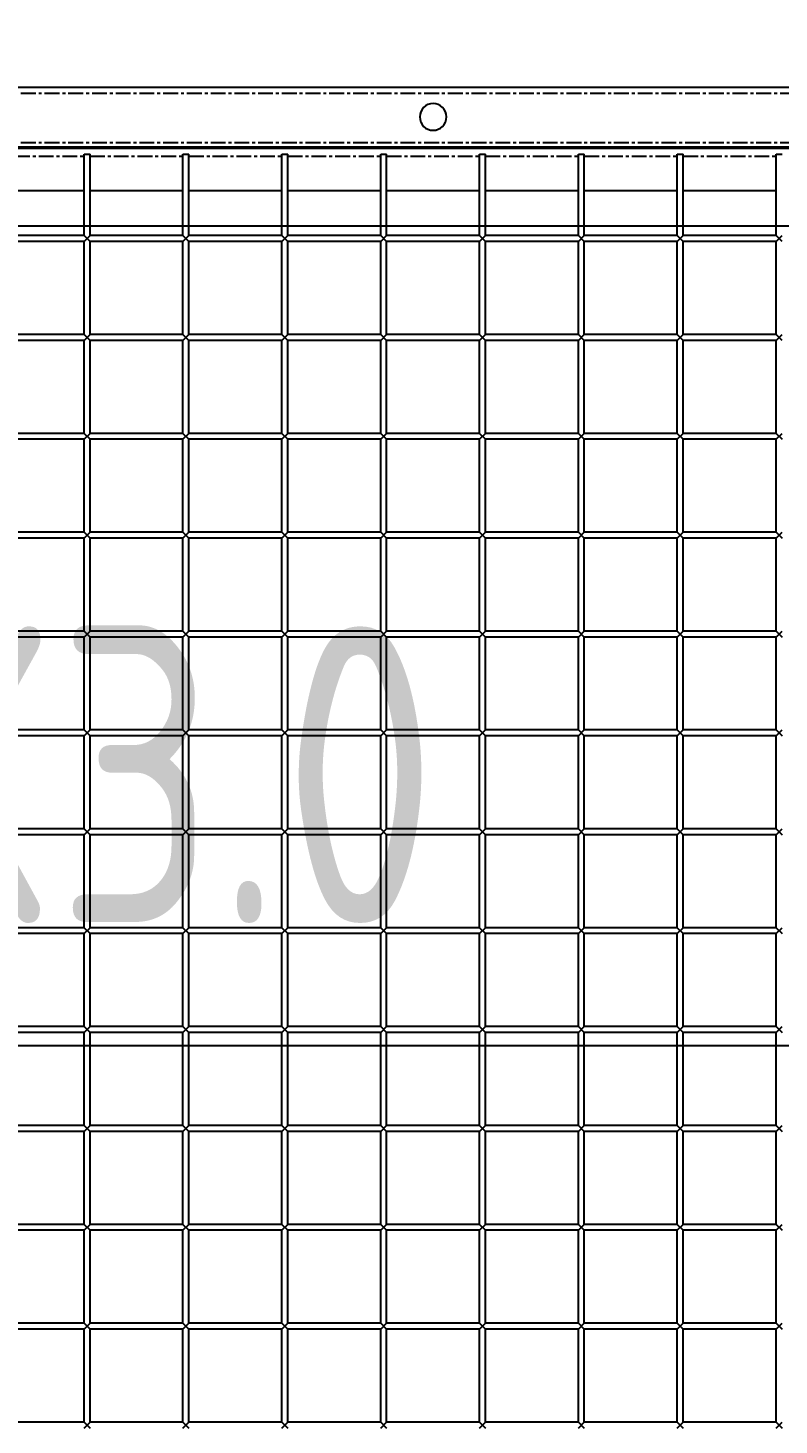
# Model space of a CAD drawing. Header units: millimetres. Extents: x -198529 to 244266, y -64 to 158464.
# Drawn here: x -171635 to -171256, y 120891 to 121597 of the extents above; entities that cross this region are included whole.
import ezdxf

# ---------------------------------------------------------------- set-up
doc = ezdxf.new("R2010")
doc.units = ezdxf.units.MM
doc.linetypes.add('CENTER', pattern=[12, 7.5, -1.5, 1.5, -1.5])
for name, color, linetype in [('0-DCC', 30, 'Continuous'), ('0-DCC-STRUC', 180, 'Continuous'), ('0-DCC-STRUC-T', 4, 'Continuous')]:
    doc.layers.add(name, color=color, linetype=linetype)
doc.styles.add('EDRI-COM', font='tssdeng.shx', dxfattribs={"width": 0.8, "bigfont": 'hztxt.shx'})

# ---------------------------------------------------------------- blocks, each defined once
blk = doc.blocks.new('DCC2850x2300(右)')
at = {"color": 0, "linetype": 'Continuous'}
for p, q in [((53808.5, -72178.48), (51160, -72178.48)), ((51160, -72209.38), (53807, -72209.38)), ((52286.5, -72212.38), (52283.5, -72212.38)), ((52286.5, -72253.48), (52286.5, -72212.38)), ((52333.5, -72253.48), (52333.5, -72212.38)), ((52336.5, -72212.38), (52333.5, -72212.38)), ((52336.5, -72253.48), (52336.5, -72212.38)), ((52383.5, -72253.48), (52383.5, -72212.38)), ((52386.5, -72212.38), (52383.5, -72212.38)), ((52386.5, -72253.48), (52386.5, -72212.38)), ((52433.5, -72253.48), (52433.5, -72212.38)), ((52436.5, -72212.38), (52433.5, -72212.38)), ((52436.5, -72253.48), (52436.5, -72212.38)), ((52483.5, -72253.48), (52483.5, -72212.38)), ((52486.5, -72212.38), (52483.5, -72212.38)), ((52486.5, -72253.48), (52486.5, -72212.38)), ((52533.5, -72253.48), (52533.5, -72212.38)), ((52536.5, -72212.38), (52533.5, -72212.38)), ((52536.5, -72253.48), (52536.5, -72212.38)), ((52583.5, -72253.48), (52583.5, -72212.38)), ((52586.5, -72212.38), (52583.5, -72212.38)), ((52586.5, -72253.48), (52586.5, -72212.38)), ((52633.5, -72253.48), (52633.5, -72212.38)), ((52636.5, -72212.38), (52633.5, -72212.38)), ((52636.5, -72253.48), (52636.5, -72212.38)), ((52286.5, -72230.88), (52333.5, -72230.88)), ((52336.5, -72230.88), (52383.5, -72230.88)), ((52386.5, -72230.88), (52433.5, -72230.88)), ((52436.5, -72230.88), (52483.5, -72230.88)), ((52486.5, -72230.88), (52533.5, -72230.88)), ((52536.5, -72230.88), (52583.5, -72230.88)), ((52586.5, -72230.88), (52633.5, -72230.88)), ((52636.5, -72230.88), (52683.5, -72230.88)), ((52286.5, -72256.48), (52283.5, -72253.48)), ((52283.5, -72256.48), (52286.5, -72253.48)), ((52286.5, -72253.48), (52333.5, -72253.48)), ((52336.5, -72256.48), (52333.5, -72253.48)), ((52333.5, -72256.48), (52336.5, -72253.48)), ((52336.5, -72253.48), (52383.5, -72253.48)), ((52386.5, -72256.48), (52383.5, -72253.48)), ((52383.5, -72256.48), (52386.5, -72253.48)), ((52386.5, -72253.48), (52433.5, -72253.48)), ((52436.5, -72256.48), (52433.5, -72253.48)), ((52433.5, -72256.48), (52436.5, -72253.48)), ((52436.5, -72253.48), (52483.5, -72253.48)), ((52486.5, -72256.48), (52483.5, -72253.48)), ((52483.5, -72256.48), (52486.5, -72253.48)), ((52486.5, -72253.48), (52533.5, -72253.48)), ((52536.5, -72256.48), (52533.5, -72253.48)), ((52533.5, -72256.48), (52536.5, -72253.48)), ((52536.5, -72253.48), (52583.5, -72253.48)), ((52586.5, -72256.48), (52583.5, -72253.48)), ((52583.5, -72256.48), (52586.5, -72253.48)), ((52586.5, -72253.48), (52633.5, -72253.48)), ((52636.5, -72256.48), (52633.5, -72253.48)), ((52633.5, -72256.48), (52636.5, -72253.48)), ((52636.5, -72253.48), (52683.5, -72253.48)), ((52286.5, -72303.48), (52286.5, -72256.48)), ((52286.5, -72256.48), (52333.5, -72256.48)), ((52333.5, -72303.48), (52333.5, -72256.48)), ((52336.5, -72303.48), (52336.5, -72256.48)), ((52336.5, -72256.48), (52383.5, -72256.48)), ((52383.5, -72303.48), (52383.5, -72256.48)), ((52386.5, -72303.48), (52386.5, -72256.48)), ((52386.5, -72256.48), (52433.5, -72256.48)), ((52433.5, -72303.48), (52433.5, -72256.48)), ((52436.5, -72303.48), (52436.5, -72256.48)), ((52436.5, -72256.48), (52483.5, -72256.48)), ((52483.5, -72303.48), (52483.5, -72256.48)), ((52486.5, -72303.48), (52486.5, -72256.48)), ((52486.5, -72256.48), (52533.5, -72256.48)), ((52533.5, -72303.48), (52533.5, -72256.48)), ((52536.5, -72303.48), (52536.5, -72256.48)), ((52536.5, -72256.48), (52583.5, -72256.48)), ((52583.5, -72303.48), (52583.5, -72256.48)), ((52586.5, -72303.48), (52586.5, -72256.48)), ((52586.5, -72256.48), (52633.5, -72256.48)), ((52633.5, -72303.48), (52633.5, -72256.48)), ((52636.5, -72303.48), (52636.5, -72256.48)), ((52636.5, -72256.48), (52683.5, -72256.48)), ((52286.5, -72306.48), (52283.5, -72303.48)), ((52283.5, -72306.48), (52286.5, -72303.48)), ((52286.5, -72303.48), (52333.5, -72303.48)), ((52286.5, -72353.48), (52286.5, -72306.48)), ((52286.5, -72306.48), (52333.5, -72306.48)), ((52336.5, -72306.48), (52333.5, -72303.48)), ((52333.5, -72306.48), (52336.5, -72303.48)), ((52333.5, -72353.48), (52333.5, -72306.48)), ((52336.5, -72303.48), (52383.5, -72303.48)), ((52336.5, -72353.48), (52336.5, -72306.48)), ((52336.5, -72306.48), (52383.5, -72306.48)), ((52386.5, -72306.48), (52383.5, -72303.48)), ((52383.5, -72306.48), (52386.5, -72303.48)), ((52383.5, -72353.48), (52383.5, -72306.48)), ((52386.5, -72303.48), (52433.5, -72303.48)), ((52386.5, -72353.48), (52386.5, -72306.48)), ((52386.5, -72306.48), (52433.5, -72306.48)), ((52436.5, -72306.48), (52433.5, -72303.48)), ((52433.5, -72306.48), (52436.5, -72303.48)), ((52433.5, -72353.48), (52433.5, -72306.48)), ((52436.5, -72303.48), (52483.5, -72303.48)), ((52436.5, -72353.48), (52436.5, -72306.48)), ((52436.5, -72306.48), (52483.5, -72306.48)), ((52486.5, -72306.48), (52483.5, -72303.48)), ((52483.5, -72306.48), (52486.5, -72303.48)), ((52483.5, -72353.48), (52483.5, -72306.48)), ((52486.5, -72303.48), (52533.5, -72303.48)), ((52486.5, -72353.48), (52486.5, -72306.48)), ((52486.5, -72306.48), (52533.5, -72306.48)), ((52536.5, -72306.48), (52533.5, -72303.48)), ((52533.5, -72306.48), (52536.5, -72303.48)), ((52533.5, -72353.48), (52533.5, -72306.48)), ((52536.5, -72303.48), (52583.5, -72303.48)), ((52536.5, -72353.48), (52536.5, -72306.48)), ((52536.5, -72306.48), (52583.5, -72306.48)), ((52586.5, -72306.48), (52583.5, -72303.48)), ((52583.5, -72306.48), (52586.5, -72303.48)), ((52583.5, -72353.48), (52583.5, -72306.48)), ((52586.5, -72303.48), (52633.5, -72303.48)), ((52586.5, -72353.48), (52586.5, -72306.48)), ((52586.5, -72306.48), (52633.5, -72306.48)), ((52636.5, -72306.48), (52633.5, -72303.48)), ((52633.5, -72306.48), (52636.5, -72303.48)), ((52633.5, -72353.48), (52633.5, -72306.48)), ((52636.5, -72303.48), (52683.5, -72303.48)), ((52636.5, -72353.48), (52636.5, -72306.48)), ((52636.5, -72306.48), (52683.5, -72306.48)), ((52286.5, -72356.48), (52283.5, -72353.48)), ((52286.5, -72353.48), (52283.5, -72356.48)), ((52286.5, -72353.48), (52333.5, -72353.48)), ((52286.5, -72403.48), (52286.5, -72356.48)), ((52286.5, -72356.48), (52333.5, -72356.48)), ((52336.5, -72356.48), (52333.5, -72353.48)), ((52333.5, -72356.48), (52336.5, -72353.48)), ((52333.5, -72403.48), (52333.5, -72356.48)), ((52336.5, -72353.48), (52383.5, -72353.48)), ((52336.5, -72403.48), (52336.5, -72356.48)), ((52336.5, -72356.48), (52383.5, -72356.48)), ((52386.5, -72356.48), (52383.5, -72353.48)), ((52383.5, -72356.48), (52386.5, -72353.48)), ((52383.5, -72403.48), (52383.5, -72356.48)), ((52386.5, -72353.48), (52433.5, -72353.48)), ((52386.5, -72403.48), (52386.5, -72356.48)), ((52386.5, -72356.48), (52433.5, -72356.48)), ((52436.5, -72356.48), (52433.5, -72353.48)), ((52433.5, -72356.48), (52436.5, -72353.48)), ((52433.5, -72403.48), (52433.5, -72356.48)), ((52436.5, -72353.48), (52483.5, -72353.48)), ((52436.5, -72403.48), (52436.5, -72356.48)), ((52436.5, -72356.48), (52483.5, -72356.48)), ((52486.5, -72356.48), (52483.5, -72353.48)), ((52483.5, -72356.48), (52486.5, -72353.48)), ((52483.5, -72403.48), (52483.5, -72356.48)), ((52486.5, -72353.48), (52533.5, -72353.48)), ((52486.5, -72403.48), (52486.5, -72356.48)), ((52486.5, -72356.48), (52533.5, -72356.48)), ((52536.5, -72356.48), (52533.5, -72353.48)), ((52533.5, -72356.48), (52536.5, -72353.48)), ((52533.5, -72403.48), (52533.5, -72356.48)), ((52536.5, -72353.48), (52583.5, -72353.48)), ((52536.5, -72403.48), (52536.5, -72356.48)), ((52536.5, -72356.48), (52583.5, -72356.48)), ((52586.5, -72356.48), (52583.5, -72353.48)), ((52583.5, -72356.48), (52586.5, -72353.48)), ((52583.5, -72403.48), (52583.5, -72356.48)), ((52586.5, -72353.48), (52633.5, -72353.48)), ((52586.5, -72403.48), (52586.5, -72356.48)), ((52586.5, -72356.48), (52633.5, -72356.48)), ((52636.5, -72356.48), (52633.5, -72353.48)), ((52633.5, -72356.48), (52636.5, -72353.48)), ((52633.5, -72403.48), (52633.5, -72356.48)), ((52636.5, -72353.48), (52683.5, -72353.48)), ((52636.5, -72403.48), (52636.5, -72356.48)), ((52636.5, -72356.48), (52683.5, -72356.48)), ((52286.5, -72406.48), (52283.5, -72403.48)), ((52286.5, -72403.48), (52283.5, -72406.48)), ((52286.5, -72403.48), (52333.5, -72403.48)), ((52286.5, -72453.48), (52286.5, -72406.48)), ((52286.5, -72406.48), (52333.5, -72406.48)), ((52336.5, -72406.48), (52333.5, -72403.48)), ((52336.5, -72403.48), (52333.5, -72406.48)), ((52333.5, -72453.48), (52333.5, -72406.48)), ((52336.5, -72403.48), (52383.5, -72403.48)), ((52336.5, -72453.48), (52336.5, -72406.48)), ((52336.5, -72406.48), (52383.5, -72406.48)), ((52386.5, -72406.48), (52383.5, -72403.48)), ((52383.5, -72406.48), (52386.5, -72403.48)), ((52383.5, -72453.48), (52383.5, -72406.48)), ((52386.5, -72403.48), (52433.5, -72403.48)), ((52386.5, -72453.48), (52386.5, -72406.48)), ((52386.5, -72406.48), (52433.5, -72406.48)), ((52436.5, -72406.48), (52433.5, -72403.48)), ((52433.5, -72406.48), (52436.5, -72403.48)), ((52433.5, -72453.48), (52433.5, -72406.48)), ((52436.5, -72403.48), (52483.5, -72403.48)), ((52436.5, -72453.48), (52436.5, -72406.48)), ((52436.5, -72406.48), (52483.5, -72406.48)), ((52486.5, -72406.48), (52483.5, -72403.48)), ((52483.5, -72406.48), (52486.5, -72403.48)), ((52483.5, -72453.48), (52483.5, -72406.48)), ((52486.5, -72403.48), (52533.5, -72403.48)), ((52486.5, -72453.48), (52486.5, -72406.48)), ((52486.5, -72406.48), (52533.5, -72406.48)), ((52536.5, -72406.48), (52533.5, -72403.48)), ((52533.5, -72406.48), (52536.5, -72403.48)), ((52533.5, -72453.48), (52533.5, -72406.48)), ((52536.5, -72403.48), (52583.5, -72403.48)), ((52536.5, -72453.48), (52536.5, -72406.48)), ((52536.5, -72406.48), (52583.5, -72406.48)), ((52586.5, -72406.48), (52583.5, -72403.48)), ((52583.5, -72406.48), (52586.5, -72403.48)), ((52583.5, -72453.48), (52583.5, -72406.48)), ((52586.5, -72403.48), (52633.5, -72403.48)), ((52586.5, -72453.48), (52586.5, -72406.48)), ((52586.5, -72406.48), (52633.5, -72406.48)), ((52636.5, -72406.48), (52633.5, -72403.48)), ((52633.5, -72406.48), (52636.5, -72403.48)), ((52633.5, -72453.48), (52633.5, -72406.48)), ((52636.5, -72403.48), (52683.5, -72403.48)), ((52636.5, -72453.48), (52636.5, -72406.48)), ((52636.5, -72406.48), (52683.5, -72406.48)), ((52286.5, -72456.48), (52283.5, -72453.48)), ((52286.5, -72453.48), (52283.5, -72456.48)), ((52286.5, -72453.48), (52333.5, -72453.48)), ((52286.5, -72503.48), (52286.5, -72456.48)), ((52286.5, -72456.48), (52333.5, -72456.48)), ((52336.5, -72456.48), (52333.5, -72453.48)), ((52336.5, -72453.48), (52333.5, -72456.48)), ((52333.5, -72503.48), (52333.5, -72456.48)), ((52336.5, -72453.48), (52383.5, -72453.48)), ((52336.5, -72503.48), (52336.5, -72456.48)), ((52336.5, -72456.48), (52383.5, -72456.48)), ((52386.5, -72456.48), (52383.5, -72453.48)), ((52386.5, -72453.48), (52383.5, -72456.48)), ((52383.5, -72503.48), (52383.5, -72456.48)), ((52386.5, -72453.48), (52433.5, -72453.48)), ((52386.5, -72503.48), (52386.5, -72456.48)), ((52386.5, -72456.48), (52433.5, -72456.48)), ((52436.5, -72456.48), (52433.5, -72453.48)), ((52433.5, -72456.48), (52436.5, -72453.48)), ((52433.5, -72503.48), (52433.5, -72456.48)), ((52436.5, -72453.48), (52483.5, -72453.48)), ((52436.5, -72503.48), (52436.5, -72456.48)), ((52436.5, -72456.48), (52483.5, -72456.48)), ((52486.5, -72456.48), (52483.5, -72453.48)), ((52483.5, -72456.48), (52486.5, -72453.48)), ((52483.5, -72503.48), (52483.5, -72456.48)), ((52486.5, -72453.48), (52533.5, -72453.48)), ((52486.5, -72503.48), (52486.5, -72456.48)), ((52486.5, -72456.48), (52533.5, -72456.48)), ((52536.5, -72456.48), (52533.5, -72453.48)), ((52533.5, -72456.48), (52536.5, -72453.48)), ((52533.5, -72503.48), (52533.5, -72456.48)), ((52536.5, -72453.48), (52583.5, -72453.48)), ((52536.5, -72503.48), (52536.5, -72456.48)), ((52536.5, -72456.48), (52583.5, -72456.48)), ((52586.5, -72456.48), (52583.5, -72453.48)), ((52583.5, -72456.48), (52586.5, -72453.48)), ((52583.5, -72503.48), (52583.5, -72456.48)), ((52586.5, -72453.48), (52633.5, -72453.48)), ((52586.5, -72503.48), (52586.5, -72456.48)), ((52586.5, -72456.48), (52633.5, -72456.48)), ((52636.5, -72456.48), (52633.5, -72453.48)), ((52633.5, -72456.48), (52636.5, -72453.48)), ((52633.5, -72503.48), (52633.5, -72456.48)), ((52636.5, -72453.48), (52683.5, -72453.48)), ((52636.5, -72503.48), (52636.5, -72456.48)), ((52636.5, -72456.48), (52683.5, -72456.48)), ((52286.5, -72506.48), (52283.5, -72503.48)), ((52286.5, -72503.48), (52283.5, -72506.48)), ((52286.5, -72503.48), (52333.5, -72503.48)), ((52286.5, -72553.48), (52286.5, -72506.48)), ((52286.5, -72506.48), (52333.5, -72506.48)), ((52336.5, -72506.48), (52333.5, -72503.48)), ((52336.5, -72503.48), (52333.5, -72506.48)), ((52333.5, -72553.48), (52333.5, -72506.48)), ((52336.5, -72503.48), (52383.5, -72503.48)), ((52336.5, -72553.48), (52336.5, -72506.48)), ((52336.5, -72506.48), (52383.5, -72506.48)), ((52386.5, -72506.48), (52383.5, -72503.48)), ((52386.5, -72503.48), (52383.5, -72506.48)), ((52383.5, -72553.48), (52383.5, -72506.48)), ((52386.5, -72503.48), (52433.5, -72503.48)), ((52386.5, -72553.48), (52386.5, -72506.48)), ((52386.5, -72506.48), (52433.5, -72506.48)), ((52436.5, -72506.48), (52433.5, -72503.48)), ((52436.5, -72503.48), (52433.5, -72506.48)), ((52433.5, -72553.48), (52433.5, -72506.48)), ((52436.5, -72503.48), (52483.5, -72503.48)), ((52436.5, -72553.48), (52436.5, -72506.48)), ((52436.5, -72506.48), (52483.5, -72506.48)), ((52486.5, -72506.48), (52483.5, -72503.48)), ((52483.5, -72506.48), (52486.5, -72503.48)), ((52483.5, -72553.48), (52483.5, -72506.48)), ((52486.5, -72503.48), (52533.5, -72503.48)), ((52486.5, -72553.48), (52486.5, -72506.48)), ((52486.5, -72506.48), (52533.5, -72506.48)), ((52536.5, -72506.48), (52533.5, -72503.48)), ((52533.5, -72506.48), (52536.5, -72503.48)), ((52533.5, -72553.48), (52533.5, -72506.48)), ((52536.5, -72503.48), (52583.5, -72503.48)), ((52536.5, -72553.48), (52536.5, -72506.48)), ((52536.5, -72506.48), (52583.5, -72506.48)), ((52586.5, -72506.48), (52583.5, -72503.48)), ((52583.5, -72506.48), (52586.5, -72503.48)), ((52583.5, -72553.48), (52583.5, -72506.48)), ((52586.5, -72503.48), (52633.5, -72503.48)), ((52586.5, -72553.48), (52586.5, -72506.48)), ((52586.5, -72506.48), (52633.5, -72506.48)), ((52636.5, -72506.48), (52633.5, -72503.48)), ((52633.5, -72506.48), (52636.5, -72503.48)), ((52633.5, -72553.48), (52633.5, -72506.48)), ((52636.5, -72503.48), (52683.5, -72503.48)), ((52636.5, -72553.48), (52636.5, -72506.48)), ((52636.5, -72506.48), (52683.5, -72506.48)), ((52286.5, -72556.48), (52283.5, -72553.48)), ((52286.5, -72553.48), (52283.5, -72556.48)), ((52286.5, -72553.48), (52333.5, -72553.48)), ((52286.5, -72603.48), (52286.5, -72556.48)), ((52286.5, -72556.48), (52333.5, -72556.48)), ((52336.5, -72556.48), (52333.5, -72553.48)), ((52336.5, -72553.48), (52333.5, -72556.48)), ((52333.5, -72603.48), (52333.5, -72556.48)), ((52336.5, -72553.48), (52383.5, -72553.48)), ((52336.5, -72603.48), (52336.5, -72556.48)), ((52336.5, -72556.48), (52383.5, -72556.48)), ((52386.5, -72556.48), (52383.5, -72553.48)), ((52386.5, -72553.48), (52383.5, -72556.48)), ((52383.5, -72603.48), (52383.5, -72556.48)), ((52386.5, -72553.48), (52433.5, -72553.48)), ((52386.5, -72603.48), (52386.5, -72556.48)), ((52386.5, -72556.48), (52433.5, -72556.48)), ((52436.5, -72556.48), (52433.5, -72553.48)), ((52436.5, -72553.48), (52433.5, -72556.48)), ((52433.5, -72603.48), (52433.5, -72556.48)), ((52436.5, -72553.48), (52483.5, -72553.48)), ((52436.5, -72603.48), (52436.5, -72556.48)), ((52436.5, -72556.48), (52483.5, -72556.48)), ((52486.5, -72556.48), (52483.5, -72553.48)), ((52486.5, -72553.48), (52483.5, -72556.48)), ((52483.5, -72603.48), (52483.5, -72556.48)), ((52486.5, -72553.48), (52533.5, -72553.48)), ((52486.5, -72603.48), (52486.5, -72556.48)), ((52486.5, -72556.48), (52533.5, -72556.48)), ((52536.5, -72556.48), (52533.5, -72553.48)), ((52533.5, -72556.48), (52536.5, -72553.48)), ((52533.5, -72603.48), (52533.5, -72556.48)), ((52536.5, -72553.48), (52583.5, -72553.48)), ((52536.5, -72603.48), (52536.5, -72556.48)), ((52536.5, -72556.48), (52583.5, -72556.48)), ((52586.5, -72556.48), (52583.5, -72553.48)), ((52583.5, -72556.48), (52586.5, -72553.48)), ((52583.5, -72603.48), (52583.5, -72556.48)), ((52586.5, -72553.48), (52633.5, -72553.48)), ((52586.5, -72603.48), (52586.5, -72556.48)), ((52586.5, -72556.48), (52633.5, -72556.48)), ((52636.5, -72556.48), (52633.5, -72553.48)), ((52633.5, -72556.48), (52636.5, -72553.48)), ((52633.5, -72603.48), (52633.5, -72556.48)), ((52636.5, -72553.48), (52683.5, -72553.48)), ((52636.5, -72603.48), (52636.5, -72556.48)), ((52636.5, -72556.48), (52683.5, -72556.48)), ((52286.5, -72606.48), (52283.5, -72603.48)), ((52286.5, -72603.48), (52283.5, -72606.48)), ((52286.5, -72603.48), (52333.5, -72603.48)), ((52286.5, -72653.48), (52286.5, -72606.48)), ((52286.5, -72606.48), (52333.5, -72606.48)), ((52336.5, -72606.48), (52333.5, -72603.48)), ((52336.5, -72603.48), (52333.5, -72606.48)), ((52333.5, -72653.48), (52333.5, -72606.48)), ((52336.5, -72603.48), (52383.5, -72603.48)), ((52336.5, -72653.48), (52336.5, -72606.48)), ((52336.5, -72606.48), (52383.5, -72606.48)), ((52386.5, -72606.48), (52383.5, -72603.48)), ((52386.5, -72603.48), (52383.5, -72606.48)), ((52383.5, -72653.48), (52383.5, -72606.48)), ((52386.5, -72603.48), (52433.5, -72603.48)), ((52386.5, -72653.48), (52386.5, -72606.48)), ((52386.5, -72606.48), (52433.5, -72606.48)), ((52436.5, -72606.48), (52433.5, -72603.48)), ((52436.5, -72603.48), (52433.5, -72606.48)), ((52433.5, -72653.48), (52433.5, -72606.48)), ((52436.5, -72603.48), (52483.5, -72603.48)), ((52436.5, -72653.48), (52436.5, -72606.48)), ((52436.5, -72606.48), (52483.5, -72606.48)), ((52486.5, -72606.48), (52483.5, -72603.48)), ((52486.5, -72603.48), (52483.5, -72606.48)), ((52483.5, -72653.48), (52483.5, -72606.48)), ((52486.5, -72603.48), (52533.5, -72603.48)), ((52486.5, -72653.48), (52486.5, -72606.48)), ((52486.5, -72606.48), (52533.5, -72606.48)), ((52536.5, -72606.48), (52533.5, -72603.48)), ((52536.5, -72603.48), (52533.5, -72606.48)), ((52533.5, -72653.48), (52533.5, -72606.48)), ((52536.5, -72603.48), (52583.5, -72603.48)), ((52536.5, -72653.48), (52536.5, -72606.48)), ((52536.5, -72606.48), (52583.5, -72606.48)), ((52586.5, -72606.48), (52583.5, -72603.48)), ((52583.5, -72606.48), (52586.5, -72603.48)), ((52583.5, -72653.48), (52583.5, -72606.48)), ((52586.5, -72603.48), (52633.5, -72603.48)), ((52586.5, -72653.48), (52586.5, -72606.48)), ((52586.5, -72606.48), (52633.5, -72606.48)), ((52636.5, -72606.48), (52633.5, -72603.48)), ((52633.5, -72606.48), (52636.5, -72603.48)), ((52633.5, -72653.48), (52633.5, -72606.48)), ((52636.5, -72603.48), (52683.5, -72603.48)), ((52636.5, -72653.48), (52636.5, -72606.48)), ((52636.5, -72606.48), (52683.5, -72606.48)), ((52286.5, -72656.48), (52283.5, -72653.48)), ((52286.5, -72653.48), (52283.5, -72656.48)), ((52286.5, -72653.48), (52333.5, -72653.48)), ((52336.5, -72656.48), (52333.5, -72653.48)), ((52336.5, -72653.48), (52333.5, -72656.48)), ((52336.5, -72653.48), (52383.5, -72653.48)), ((52386.5, -72656.48), (52383.5, -72653.48)), ((52386.5, -72653.48), (52383.5, -72656.48)), ((52386.5, -72653.48), (52433.5, -72653.48)), ((52436.5, -72656.48), (52433.5, -72653.48)), ((52436.5, -72653.48), (52433.5, -72656.48)), ((52436.5, -72653.48), (52483.5, -72653.48)), ((52486.5, -72656.48), (52483.5, -72653.48)), ((52486.5, -72653.48), (52483.5, -72656.48)), ((52486.5, -72653.48), (52533.5, -72653.48)), ((52536.5, -72656.48), (52533.5, -72653.48)), ((52536.5, -72653.48), (52533.5, -72656.48)), ((52536.5, -72653.48), (52583.5, -72653.48)), ((52586.5, -72656.48), (52583.5, -72653.48)), ((52586.5, -72653.48), (52583.5, -72656.48)), ((52586.5, -72653.48), (52633.5, -72653.48)), ((52636.5, -72656.48), (52633.5, -72653.48)), ((52633.5, -72656.48), (52636.5, -72653.48)), ((52636.5, -72653.48), (52683.5, -72653.48)), ((52286.5, -72703.48), (52286.5, -72656.48)), ((52286.5, -72656.48), (52333.5, -72656.48)), ((52333.5, -72703.48), (52333.5, -72656.48)), ((52336.5, -72703.48), (52336.5, -72656.48)), ((52336.5, -72656.48), (52383.5, -72656.48)), ((52383.5, -72703.48), (52383.5, -72656.48)), ((52386.5, -72703.48), (52386.5, -72656.48)), ((52386.5, -72656.48), (52433.5, -72656.48)), ((52433.5, -72703.48), (52433.5, -72656.48)), ((52436.5, -72703.48), (52436.5, -72656.48)), ((52436.5, -72656.48), (52483.5, -72656.48)), ((52483.5, -72703.48), (52483.5, -72656.48)), ((52486.5, -72703.48), (52486.5, -72656.48)), ((52486.5, -72656.48), (52533.5, -72656.48)), ((52533.5, -72703.48), (52533.5, -72656.48)), ((52536.5, -72703.48), (52536.5, -72656.48)), ((52536.5, -72656.48), (52583.5, -72656.48)), ((52583.5, -72703.48), (52583.5, -72656.48)), ((52586.5, -72703.48), (52586.5, -72656.48)), ((52586.5, -72656.48), (52633.5, -72656.48)), ((52633.5, -72703.48), (52633.5, -72656.48)), ((52636.5, -72703.48), (52636.5, -72656.48)), ((52636.5, -72656.48), (52683.5, -72656.48)), ((52286.5, -72706.48), (52283.5, -72703.48)), ((52286.5, -72703.48), (52283.5, -72706.48)), ((52286.5, -72703.48), (52333.5, -72703.48)), ((52336.5, -72706.48), (52333.5, -72703.48)), ((52336.5, -72703.48), (52333.5, -72706.48)), ((52336.5, -72703.48), (52383.5, -72703.48)), ((52386.5, -72706.48), (52383.5, -72703.48)), ((52386.5, -72703.48), (52383.5, -72706.48)), ((52386.5, -72703.48), (52433.5, -72703.48)), ((52436.5, -72706.48), (52433.5, -72703.48)), ((52436.5, -72703.48), (52433.5, -72706.48)), ((52436.5, -72703.48), (52483.5, -72703.48)), ((52486.5, -72706.48), (52483.5, -72703.48)), ((52486.5, -72703.48), (52483.5, -72706.48)), ((52486.5, -72703.48), (52533.5, -72703.48)), ((52536.5, -72706.48), (52533.5, -72703.48)), ((52536.5, -72703.48), (52533.5, -72706.48)), ((52536.5, -72703.48), (52583.5, -72703.48)), ((52586.5, -72706.48), (52583.5, -72703.48)), ((52586.5, -72703.48), (52583.5, -72706.48)), ((52586.5, -72703.48), (52633.5, -72703.48)), ((52636.5, -72706.48), (52633.5, -72703.48)), ((52636.5, -72703.48), (52633.5, -72706.48)), ((52636.5, -72703.48), (52683.5, -72703.48)), ((52286.5, -72753.48), (52286.5, -72706.48)), ((52286.5, -72706.48), (52333.5, -72706.48)), ((52333.5, -72753.48), (52333.5, -72706.48)), ((52336.5, -72753.48), (52336.5, -72706.48)), ((52336.5, -72706.48), (52383.5, -72706.48)), ((52383.5, -72753.48), (52383.5, -72706.48)), ((52386.5, -72753.48), (52386.5, -72706.48)), ((52386.5, -72706.48), (52433.5, -72706.48)), ((52433.5, -72753.48), (52433.5, -72706.48)), ((52436.5, -72753.48), (52436.5, -72706.48)), ((52436.5, -72706.48), (52483.5, -72706.48)), ((52483.5, -72753.48), (52483.5, -72706.48)), ((52486.5, -72753.48), (52486.5, -72706.48)), ((52486.5, -72706.48), (52533.5, -72706.48)), ((52533.5, -72753.48), (52533.5, -72706.48)), ((52536.5, -72753.48), (52536.5, -72706.48)), ((52536.5, -72706.48), (52583.5, -72706.48)), ((52583.5, -72753.48), (52583.5, -72706.48)), ((52586.5, -72753.48), (52586.5, -72706.48)), ((52586.5, -72706.48), (52633.5, -72706.48)), ((52633.5, -72753.48), (52633.5, -72706.48)), ((52636.5, -72753.48), (52636.5, -72706.48)), ((52636.5, -72706.48), (52683.5, -72706.48)), ((52286.5, -72756.48), (52283.5, -72753.48)), ((52286.5, -72753.48), (52283.5, -72756.48)), ((52286.5, -72753.48), (52333.5, -72753.48)), ((52336.5, -72756.48), (52333.5, -72753.48)), ((52336.5, -72753.48), (52333.5, -72756.48)), ((52336.5, -72753.48), (52383.5, -72753.48)), ((52386.5, -72756.48), (52383.5, -72753.48)), ((52386.5, -72753.48), (52383.5, -72756.48)), ((52386.5, -72753.48), (52433.5, -72753.48)), ((52436.5, -72756.48), (52433.5, -72753.48)), ((52436.5, -72753.48), (52433.5, -72756.48)), ((52436.5, -72753.48), (52483.5, -72753.48)), ((52486.5, -72756.48), (52483.5, -72753.48)), ((52486.5, -72753.48), (52483.5, -72756.48)), ((52486.5, -72753.48), (52533.5, -72753.48)), ((52536.5, -72756.48), (52533.5, -72753.48)), ((52536.5, -72753.48), (52533.5, -72756.48)), ((52536.5, -72753.48), (52583.5, -72753.48)), ((52586.5, -72756.48), (52583.5, -72753.48)), ((52586.5, -72753.48), (52583.5, -72756.48)), ((52586.5, -72753.48), (52633.5, -72753.48)), ((52636.5, -72756.48), (52633.5, -72753.48)), ((52636.5, -72753.48), (52633.5, -72756.48)), ((52636.5, -72753.48), (52683.5, -72753.48)), ((52286.5, -72803.48), (52286.5, -72756.48)), ((52286.5, -72756.48), (52333.5, -72756.48)), ((52333.5, -72803.48), (52333.5, -72756.48)), ((52336.5, -72803.48), (52336.5, -72756.48)), ((52336.5, -72756.48), (52383.5, -72756.48)), ((52383.5, -72803.48), (52383.5, -72756.48)), ((52386.5, -72803.48), (52386.5, -72756.48)), ((52386.5, -72756.48), (52433.5, -72756.48)), ((52433.5, -72803.48), (52433.5, -72756.48)), ((52436.5, -72803.48), (52436.5, -72756.48)), ((52436.5, -72756.48), (52483.5, -72756.48)), ((52483.5, -72803.48), (52483.5, -72756.48)), ((52486.5, -72803.48), (52486.5, -72756.48)), ((52486.5, -72756.48), (52533.5, -72756.48)), ((52533.5, -72803.48), (52533.5, -72756.48)), ((52536.5, -72803.48), (52536.5, -72756.48)), ((52536.5, -72756.48), (52583.5, -72756.48)), ((52583.5, -72803.48), (52583.5, -72756.48)), ((52586.5, -72803.48), (52586.5, -72756.48)), ((52586.5, -72756.48), (52633.5, -72756.48)), ((52633.5, -72803.48), (52633.5, -72756.48)), ((52636.5, -72803.48), (52636.5, -72756.48)), ((52636.5, -72756.48), (52683.5, -72756.48)), ((52286.5, -72806.48), (52283.5, -72803.48)), ((52286.5, -72803.48), (52283.5, -72806.48)), ((52286.5, -72803.48), (52333.5, -72803.48)), ((52336.5, -72806.48), (52333.5, -72803.48)), ((52336.5, -72803.48), (52333.5, -72806.48)), ((52336.5, -72803.48), (52383.5, -72803.48)), ((52386.5, -72806.48), (52383.5, -72803.48)), ((52386.5, -72803.48), (52383.5, -72806.48)), ((52386.5, -72803.48), (52433.5, -72803.48)), ((52436.5, -72806.48), (52433.5, -72803.48)), ((52436.5, -72803.48), (52433.5, -72806.48)), ((52436.5, -72803.48), (52483.5, -72803.48)), ((52486.5, -72806.48), (52483.5, -72803.48)), ((52486.5, -72803.48), (52483.5, -72806.48)), ((52486.5, -72803.48), (52533.5, -72803.48)), ((52536.5, -72806.48), (52533.5, -72803.48)), ((52536.5, -72803.48), (52533.5, -72806.48)), ((52536.5, -72803.48), (52583.5, -72803.48)), ((52586.5, -72806.48), (52583.5, -72803.48)), ((52586.5, -72803.48), (52583.5, -72806.48)), ((52586.5, -72803.48), (52633.5, -72803.48)), ((52636.5, -72806.48), (52633.5, -72803.48)), ((52636.5, -72803.48), (52633.5, -72806.48)), ((52636.5, -72803.48), (52683.5, -72803.48)), ((52286.5, -72853.48), (52286.5, -72806.48)), ((52286.5, -72806.48), (52333.5, -72806.48)), ((52333.5, -72853.48), (52333.5, -72806.48)), ((52336.5, -72853.48), (52336.5, -72806.48)), ((52336.5, -72806.48), (52383.5, -72806.48)), ((52383.5, -72853.48), (52383.5, -72806.48)), ((52386.5, -72853.48), (52386.5, -72806.48)), ((52386.5, -72806.48), (52433.5, -72806.48)), ((52433.5, -72853.48), (52433.5, -72806.48)), ((52436.5, -72853.48), (52436.5, -72806.48)), ((52436.5, -72806.48), (52483.5, -72806.48)), ((52483.5, -72853.48), (52483.5, -72806.48)), ((52486.5, -72853.48), (52486.5, -72806.48)), ((52486.5, -72806.48), (52533.5, -72806.48)), ((52533.5, -72853.48), (52533.5, -72806.48)), ((52536.5, -72853.48), (52536.5, -72806.48)), ((52536.5, -72806.48), (52583.5, -72806.48)), ((52583.5, -72853.48), (52583.5, -72806.48)), ((52586.5, -72853.48), (52586.5, -72806.48)), ((52586.5, -72806.48), (52633.5, -72806.48)), ((52633.5, -72853.48), (52633.5, -72806.48)), ((52636.5, -72853.48), (52636.5, -72806.48)), ((52636.5, -72806.48), (52683.5, -72806.48)), ((52286.5, -72856.48), (52283.5, -72853.48)), ((52286.5, -72853.48), (52283.5, -72856.48)), ((52286.5, -72853.48), (52333.5, -72853.48)), ((52336.5, -72856.48), (52333.5, -72853.48)), ((52336.5, -72853.48), (52333.5, -72856.48)), ((52336.5, -72853.48), (52383.5, -72853.48)), ((52386.5, -72856.48), (52383.5, -72853.48)), ((52386.5, -72853.48), (52383.5, -72856.48)), ((52386.5, -72853.48), (52433.5, -72853.48)), ((52436.5, -72856.48), (52433.5, -72853.48)), ((52436.5, -72853.48), (52433.5, -72856.48)), ((52436.5, -72853.48), (52483.5, -72853.48)), ((52486.5, -72856.48), (52483.5, -72853.48)), ((52486.5, -72853.48), (52483.5, -72856.48)), ((52486.5, -72853.48), (52533.5, -72853.48)), ((52536.5, -72856.48), (52533.5, -72853.48)), ((52536.5, -72853.48), (52533.5, -72856.48)), ((52536.5, -72853.48), (52583.5, -72853.48)), ((52586.5, -72856.48), (52583.5, -72853.48)), ((52586.5, -72853.48), (52583.5, -72856.48)), ((52586.5, -72853.48), (52633.5, -72853.48)), ((52636.5, -72856.48), (52633.5, -72853.48)), ((52636.5, -72853.48), (52633.5, -72856.48)), ((52636.5, -72853.48), (52683.5, -72853.48))]:
    blk.add_line(p, q, dxfattribs=at)
at = {"color": 0, "linetype": 'CENTER'}
for p, q in [((53808.5, -72181.48), (51160, -72181.48)), ((53808.5, -72206.38), (51160, -72206.38)), ((52333.5, -72213.38), (52286.5, -72213.38)), ((52383.5, -72213.38), (52336.5, -72213.38)), ((52433.5, -72213.38), (52386.5, -72213.38)), ((52483.5, -72213.38), (52436.5, -72213.38)), ((52533.5, -72213.38), (52486.5, -72213.38)), ((52583.5, -72213.38), (52536.5, -72213.38)), ((52633.5, -72213.38), (52586.5, -72213.38)), ((52683.5, -72213.38), (52636.5, -72213.38))]:
    blk.add_line(p, q, dxfattribs=at)
at = {"color": 0, "linetype": 'Continuous'}
blk.add_circle((52460, -72193.48), 6.75, dxfattribs=at)

msp = doc.modelspace()

# ---------------------------------------------------------------- linework, layer by layer
at = {"layer": '0-DCC-STRUC'}
for points in [[(-173070.77, 121497.01), (-167070.04, 121496.97), (-167070.04, 121696.97), (-173070.77, 121697.01)], [(-173070.77, 121537.01), (-167070.04, 121536.97), (-167070.04, 121656.97), (-173070.77, 121657.01)]]:
    msp.add_lwpolyline(points, close=True, dxfattribs=at)
at = {"layer": '0-DCC-STRUC-T'}
msp.add_line((-172615.34, 121082.48), (-171212.6, 121082.48), dxfattribs=at)

# ---------------------------------------------------------------- block references
at = {"layer": '0-DCC', "xscale": -1}
msp.add_blockref('DCC2850x2300(右)', (-118970.54, 193745.49), dxfattribs=at)

# ---------------------------------------------------------------- texts
at = {"layer": '0-DCC-STRUC-T', "style": 'EDRI-COM', "width": 0.8}
msp.add_text('C200X100X35X3.0', height=150, dxfattribs=at).set_placement((-172626.05, 121144.41))

doc.saveas('drawing.dxf')
